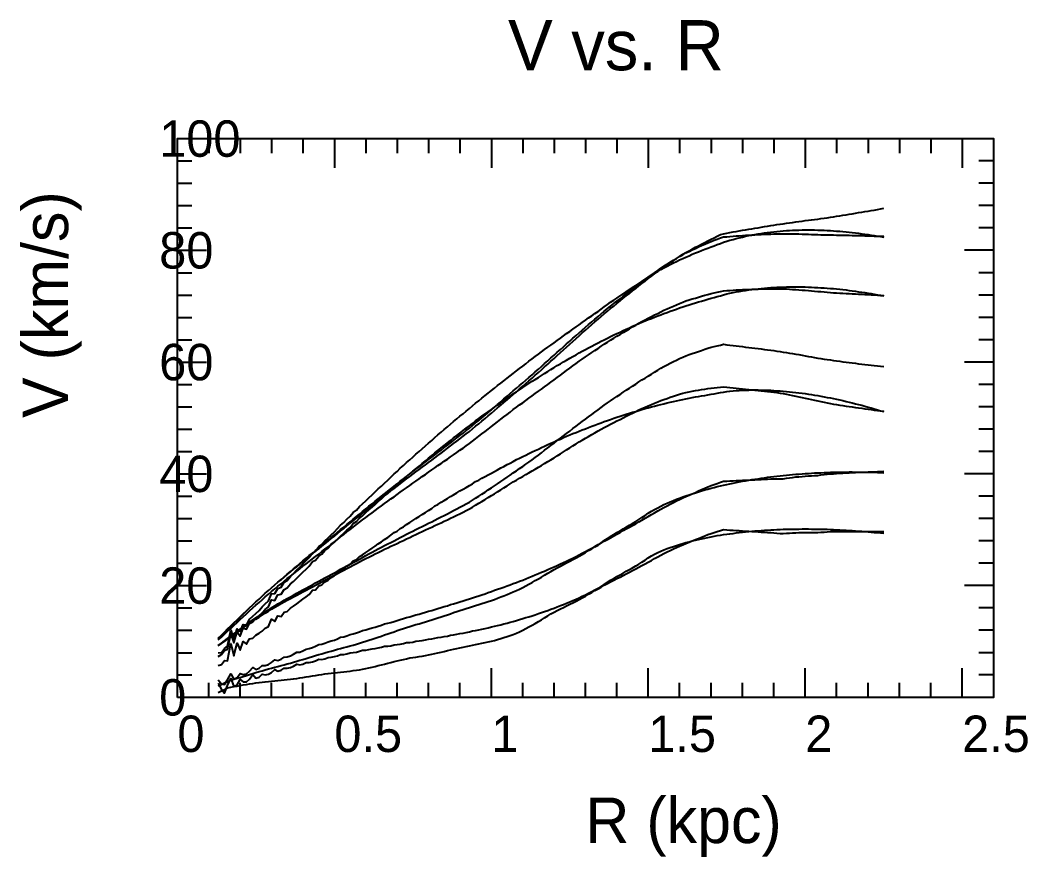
# Model space of a CAD drawing. Extents: x -35 to 187, y -35 to 149.
import ezdxf

# ---------------------------------------------------------------- set-up
doc = ezdxf.new("R2010")
doc.units = 0

msp = doc.modelspace()

# ---------------------------------------------------------------- linework, layer by layer
at = {"color": 0}
for p, q in [((6.89, 122.68), (6.89, 119.48)), ((13.79, 122.68), (13.79, 119.48)), ((20.68, 122.68), (20.68, 119.48)), ((27.57, 122.68), (27.57, 119.48)), ((34.46, 122.68), (34.46, 116.28)), ((41.36, 122.68), (41.36, 119.48)), ((48.25, 122.68), (48.25, 119.48)), ((55.14, 122.68), (55.14, 119.48)), ((62.03, 122.68), (62.03, 119.48)), ((68.93, 122.68), (68.93, 116.28)), ((75.82, 122.68), (75.82, 119.48)), ((82.71, 122.68), (82.71, 119.48)), ((89.6, 122.68), (89.6, 119.48)), ((96.5, 122.68), (96.5, 119.48)), ((103.39, 122.68), (103.39, 116.28)), ((110.28, 122.68), (110.28, 119.48)), ((117.17, 122.68), (117.17, 119.48)), ((124.07, 122.68), (124.07, 119.48)), ((130.96, 122.68), (130.96, 119.48)), ((137.85, 122.68), (137.85, 116.28)), ((144.74, 122.68), (144.74, 119.48)), ((151.64, 122.68), (151.64, 119.48)), ((158.53, 122.68), (158.53, 119.48)), ((165.42, 122.68), (165.42, 119.48)), ((172.31, 122.68), (172.31, 116.28)), ((0, 117.77), (3.2, 117.77)), ((179.2, 117.77), (176, 117.77)), ((0, 112.87), (3.2, 112.87)), ((179.2, 112.87), (176, 112.87)), ((0, 107.96), (3.2, 107.96)), ((179.2, 107.96), (176, 107.96)), ((0, 103.05), (3.2, 103.05)), ((179.2, 103.05), (176, 103.05)), ((0, 98.15), (6.4, 98.15)), ((179.2, 98.15), (172.8, 98.15)), ((0, 93.24), (3.2, 93.24)), ((179.2, 93.24), (176, 93.24)), ((0, 88.33), (3.2, 88.33)), ((179.2, 88.33), (176, 88.33)), ((0, 83.42), (3.2, 83.42)), ((179.2, 83.42), (176, 83.42)), ((0, 78.52), (3.2, 78.52)), ((179.2, 78.52), (176, 78.52)), ((0, 73.61), (6.4, 73.61)), ((179.2, 73.61), (172.8, 73.61)), ((0, 68.7), (3.2, 68.7)), ((179.2, 68.7), (176, 68.7)), ((0, 63.79), (3.2, 63.79)), ((179.2, 63.79), (176, 63.79)), ((0, 58.89), (3.2, 58.89)), ((179.2, 58.89), (176, 58.89)), ((0, 53.98), (3.2, 53.98)), ((179.2, 53.98), (176, 53.98)), ((0, 49.07), (6.4, 49.07)), ((179.2, 49.07), (172.8, 49.07)), ((0, 44.17), (3.2, 44.17)), ((179.2, 44.17), (176, 44.17)), ((0, 39.26), (3.2, 39.26)), ((179.2, 39.26), (176, 39.26)), ((0, 34.35), (3.2, 34.35)), ((179.2, 34.35), (176, 34.35)), ((0, 29.44), (3.2, 29.44)), ((179.2, 29.44), (176, 29.44)), ((0, 24.54), (6.4, 24.54)), ((179.2, 24.54), (172.8, 24.54)), ((0, 19.63), (3.2, 19.63)), ((179.2, 19.63), (176, 19.63)), ((0, 14.72), (3.2, 14.72)), ((179.2, 14.72), (176, 14.72)), ((0, 9.81), (3.2, 9.81)), ((179.2, 9.81), (176, 9.81)), ((0, 4.91), (3.2, 4.91)), ((34.46, 0), (34.46, 6.4)), ((68.93, 0), (68.93, 6.4)), ((103.39, 0), (103.39, 6.4)), ((137.85, 0), (137.85, 6.4)), ((172.31, 0), (172.31, 6.4)), ((179.2, 4.91), (176, 4.91)), ((6.89, 0), (6.89, 3.2)), ((13.79, 0), (13.79, 3.2)), ((20.68, 0), (20.68, 3.2)), ((27.57, 0), (27.57, 3.2)), ((41.36, 0), (41.36, 3.2)), ((48.25, 0), (48.25, 3.2)), ((55.14, 0), (55.14, 3.2)), ((62.03, 0), (62.03, 3.2)), ((75.82, 0), (75.82, 3.2)), ((82.71, 0), (82.71, 3.2)), ((89.6, 0), (89.6, 3.2)), ((96.5, 0), (96.5, 3.2)), ((110.28, 0), (110.28, 3.2)), ((117.17, 0), (117.17, 3.2)), ((124.07, 0), (124.07, 3.2)), ((130.96, 0), (130.96, 3.2)), ((144.74, 0), (144.74, 3.2)), ((151.64, 0), (151.64, 3.2)), ((158.53, 0), (158.53, 3.2)), ((165.42, 0), (165.42, 3.2))]:
    msp.add_line(p, q, dxfattribs=at)
msp.add_lwpolyline([(0, 0), (0, 122.68), (179.2, 122.68), (179.2, 0)], close=True, dxfattribs=at)
at = {"color": 6}
for points in [[(8.96, 13.01), (9.65, 13.67), (10.34, 14.34), (11.03, 15.01), (11.72, 15.67), (12.41, 16.33), (13.1, 16.99), (13.79, 17.65), (14.47, 18.32), (15.16, 18.98), (15.85, 19.65), (16.54, 20.31), (17.23, 20.94), (17.92, 21.58), (18.61, 22.21), (19.3, 22.84), (19.99, 23.45), (20.68, 24.06), (21.37, 24.68), (22.06, 25.26), (22.75, 25.83), (23.43, 26.4), (24.12, 26.97), (24.81, 27.55), (25.5, 28.12), (26.19, 28.69), (26.88, 29.26), (27.57, 29.82), (28.26, 30.39), (28.95, 30.95), (29.64, 31.51), (30.33, 32.07), (31.02, 32.63), (31.71, 33.18), (32.4, 33.74), (33.08, 34.3), (33.77, 34.86), (34.46, 35.42), (35.15, 35.98), (35.84, 36.54), (36.53, 37.1), (37.22, 37.66), (37.91, 38.21), (38.6, 38.77), (39.29, 39.33), (39.98, 39.89), (40.67, 40.43), (41.36, 40.98), (42.04, 41.53), (42.73, 42.08), (43.42, 42.62), (44.11, 43.16), (44.8, 43.7), (45.49, 44.24), (46.18, 44.77), (46.87, 45.31), (47.56, 45.84), (48.25, 46.38), (48.94, 46.9), (49.63, 47.43), (50.32, 47.96), (51.01, 48.48), (51.69, 49), (52.38, 49.52), (53.07, 50.04), (53.76, 50.55), (54.45, 51.07), (55.14, 51.59), (55.83, 52.11), (56.52, 52.62), (57.21, 53.13), (57.9, 53.64), (58.59, 54.16), (59.28, 54.68), (59.97, 55.2), (60.65, 55.72), (61.34, 56.24), (62.03, 56.77), (62.72, 57.31), (63.41, 57.84), (64.1, 58.39), (64.79, 58.95), (65.48, 59.51), (66.17, 60.07), (66.86, 60.64), (67.55, 61.22), (68.24, 61.8), (68.93, 62.38), (69.62, 62.97), (70.3, 63.57), (70.99, 64.16), (71.68, 64.76), (72.37, 65.35), (73.06, 65.93), (73.75, 66.52), (74.44, 67.11), (75.13, 67.71), (75.82, 68.3), (76.51, 68.9), (77.2, 69.49), (77.89, 70.1), (78.58, 70.71), (79.26, 71.31), (79.95, 71.93), (80.64, 72.56), (81.33, 73.18), (82.02, 73.81), (82.71, 74.43), (83.4, 75.05), (84.09, 75.68), (84.78, 76.3), (85.47, 76.92), (86.16, 77.54), (86.85, 78.15), (87.54, 78.77), (88.23, 79.38), (88.91, 80), (89.6, 80.61), (90.29, 81.23), (90.98, 81.83), (91.67, 82.44), (92.36, 83.04), (93.05, 83.65), (93.74, 84.21), (94.43, 84.78), (95.12, 85.35), (95.81, 85.92), (96.5, 86.48), (97.19, 87.04), (97.87, 87.61), (98.56, 88.16), (99.25, 88.7), (99.94, 89.25), (100.63, 89.8), (101.32, 90.34), (102.01, 90.87), (102.7, 91.41), (103.39, 91.95), (104.08, 92.47), (104.77, 93), (105.46, 93.53), (106.15, 94.05), (106.84, 94.52), (107.52, 95), (108.21, 95.47), (108.9, 95.95), (109.59, 96.38), (110.28, 96.82), (110.97, 97.27), (111.66, 97.67), (112.35, 98.05), (113.04, 98.43), (113.73, 98.81), (114.42, 99.17), (115.11, 99.53), (115.8, 99.89), (116.48, 100.25), (117.17, 100.59), (117.86, 100.92), (118.55, 101.26), (119.24, 101.6), (119.93, 101.74), (120.62, 101.89), (121.31, 102.04), (122, 102.2), (122.69, 102.3), (123.38, 102.42), (124.07, 102.54), (124.76, 102.65), (125.45, 102.77), (126.13, 102.88), (126.82, 103), (127.51, 103.12), (128.2, 103.24), (128.89, 103.36), (129.58, 103.48), (130.27, 103.59), (130.96, 103.69), (131.65, 103.8), (132.34, 103.91), (133.03, 104), (133.72, 104.09), (134.41, 104.18), (135.09, 104.27), (135.78, 104.37), (136.47, 104.47), (137.16, 104.57), (137.85, 104.67), (138.54, 104.75), (139.23, 104.84), (139.92, 104.92), (140.61, 105.01), (141.3, 105.11), (141.99, 105.2), (142.68, 105.3), (143.37, 105.4), (144.06, 105.51), (144.74, 105.62), (145.43, 105.73), (146.12, 105.84), (146.81, 105.96), (147.5, 106.07), (148.19, 106.19), (148.88, 106.3), (149.57, 106.42), (150.26, 106.53), (150.95, 106.64), (151.64, 106.76), (152.33, 106.87), (153.02, 106.99), (153.7, 107.11), (154.39, 107.24), (155.08, 107.37)], [(8.96, 1.07), (9.65, 1.41), (10.34, 1.74), (11.03, 2.08), (11.72, 2.27), (12.41, 2.38), (13.1, 2.49), (13.79, 2.61), (14.47, 2.72), (15.16, 2.84), (15.85, 2.95), (16.54, 3.07), (17.23, 3.16), (17.92, 3.25), (18.61, 3.33), (19.3, 3.42), (19.99, 3.49), (20.68, 3.56), (21.37, 3.64), (22.06, 3.71), (22.75, 3.77), (23.43, 3.83), (24.12, 3.9), (24.81, 3.96), (25.5, 4.06), (26.19, 4.15), (26.88, 4.25), (27.57, 4.34), (28.26, 4.47), (28.95, 4.58), (29.64, 4.7), (30.33, 4.81), (31.02, 4.92), (31.71, 5.03), (32.4, 5.13), (33.08, 5.22), (33.77, 5.29), (34.46, 5.37), (35.15, 5.45), (35.84, 5.52), (36.53, 5.6), (37.22, 5.68), (37.91, 5.75), (38.6, 5.86), (39.29, 5.96), (39.98, 6.06), (40.67, 6.16), (41.36, 6.33), (42.04, 6.48), (42.73, 6.64), (43.42, 6.79), (44.11, 6.97), (44.8, 7.14), (45.49, 7.31), (46.18, 7.49), (46.87, 7.66), (47.56, 7.84), (48.25, 8.02), (48.94, 8.18), (49.63, 8.34), (50.32, 8.49), (51.01, 8.65), (51.69, 8.75), (52.38, 8.86), (53.07, 8.96), (53.76, 9.06), (54.45, 9.2), (55.14, 9.34), (55.83, 9.48), (56.52, 9.62), (57.21, 9.79), (57.9, 9.95), (58.59, 10.1), (59.28, 10.26), (59.97, 10.42), (60.65, 10.57), (61.34, 10.73), (62.03, 10.87), (62.72, 11.01), (63.41, 11.15), (64.1, 11.29), (64.79, 11.44), (65.48, 11.58), (66.17, 11.72), (66.86, 11.87), (67.55, 12.03), (68.24, 12.18), (68.93, 12.34), (69.62, 12.49), (70.3, 12.71), (70.99, 12.92), (71.68, 13.12), (72.37, 13.33), (73.06, 13.59), (73.75, 13.83), (74.44, 14.08), (75.13, 14.38), (75.82, 14.74), (76.51, 15.09), (77.2, 15.45), (77.89, 15.84), (78.58, 16.24), (79.26, 16.64), (79.95, 17.04), (80.64, 17.46), (81.33, 17.89), (82.02, 18.31), (82.71, 18.73), (83.4, 19.08), (84.09, 19.42), (84.78, 19.76), (85.47, 20.11), (86.16, 20.45), (86.85, 20.78), (87.54, 21.12), (88.23, 21.46), (88.91, 21.86), (89.6, 22.25), (90.29, 22.64), (90.98, 23.03), (91.67, 23.43), (92.36, 23.83), (93.05, 24.22), (93.74, 24.6), (94.43, 24.98), (95.12, 25.35), (95.81, 25.72), (96.5, 26.08), (97.19, 26.42), (97.87, 26.77), (98.56, 27.12), (99.25, 27.48), (99.94, 27.83), (100.63, 28.19), (101.32, 28.55), (102.01, 28.93), (102.7, 29.31), (103.39, 29.69), (104.08, 30.07), (104.77, 30.47), (105.46, 30.86), (106.15, 31.25), (106.84, 31.6), (107.52, 31.93), (108.21, 32.26), (108.9, 32.59), (109.59, 32.9), (110.28, 33.2), (110.97, 33.5), (111.66, 33.8), (112.35, 34.08), (113.04, 34.35), (113.73, 34.63), (114.42, 34.91), (115.11, 35.19), (115.8, 35.46), (116.48, 35.74), (117.17, 36.01), (117.86, 36.22), (118.55, 36.43), (119.24, 36.65), (119.93, 36.86), (120.62, 36.75), (121.31, 36.72), (122, 36.7), (122.69, 36.66), (123.38, 36.61), (124.07, 36.56), (124.76, 36.5), (125.45, 36.46), (126.13, 36.42), (126.82, 36.38), (127.51, 36.34), (128.2, 36.3), (128.89, 36.26), (129.58, 36.22), (130.27, 36.18), (130.96, 36.12), (131.65, 36.06), (132.34, 36.01), (133.03, 35.95), (133.72, 36.02), (134.41, 36.06), (135.09, 36.11), (135.78, 36.15), (136.47, 36.16), (137.16, 36.17), (137.85, 36.19), (138.54, 36.2), (139.23, 36.2), (139.92, 36.2), (140.61, 36.2), (141.3, 36.24), (141.99, 36.29), (142.68, 36.35), (143.37, 36.41), (144.06, 36.42), (144.74, 36.42), (145.43, 36.43), (146.12, 36.43), (146.81, 36.43), (147.5, 36.43), (148.19, 36.43), (148.88, 36.43), (149.57, 36.43), (150.26, 36.43), (150.95, 36.43), (151.64, 36.43), (152.33, 36.43), (153.02, 36.43), (153.7, 36.43), (154.39, 36.43), (155.08, 36.42)]]:
    msp.add_lwpolyline(points, dxfattribs=at)
at = {"color": 3}
for points in [[(8.96, 9.74), (9.65, 9.87), (10.34, 10.7), (11.03, 11.24), (11.72, 14.78), (12.41, 12.6), (13.1, 15.03), (13.79, 14.45), (14.47, 16), (15.16, 15.86), (15.85, 17.17), (16.54, 17.82), (17.23, 18.38), (17.92, 19.06), (18.61, 19.86), (19.3, 20.56), (19.99, 21.17), (20.68, 22.73), (21.37, 22.81), (22.06, 23.91), (22.75, 24.16), (23.43, 25.26), (24.12, 25.68), (24.81, 26.52), (25.5, 27.17), (26.19, 27.99), (26.88, 28.6), (27.57, 29.29), (28.26, 30.07), (28.95, 30.71), (29.64, 31.75), (30.33, 32.13), (31.02, 33.12), (31.71, 33.55), (32.4, 34.37), (33.08, 35), (33.77, 35.71), (34.46, 36.35), (35.15, 37.06), (35.84, 37.77), (36.53, 38.41), (37.22, 39.09), (37.91, 39.77), (38.6, 40.61), (39.29, 41.1), (39.98, 41.89), (40.67, 42.48), (41.36, 43.18), (42.04, 43.79), (42.73, 44.48), (43.42, 45.09), (44.11, 45.75), (44.8, 46.4), (45.49, 47.06), (46.18, 47.69), (46.87, 48.32), (47.56, 49.07), (48.25, 49.6), (48.94, 50.29), (49.63, 50.87), (50.32, 51.54), (51.01, 52.13), (51.69, 52.75), (52.38, 53.36), (53.07, 53.97), (53.76, 54.58), (54.45, 55.19), (55.14, 55.81), (55.83, 56.4), (56.52, 57.06), (57.21, 57.61), (57.9, 58.23), (58.59, 58.79), (59.28, 59.4), (59.97, 59.99), (60.65, 60.56), (61.34, 61.13), (62.03, 61.71), (62.72, 62.28), (63.41, 62.86), (64.1, 63.43), (64.79, 64.01), (65.48, 64.6), (66.17, 65.13), (66.86, 65.71), (67.55, 66.25), (68.24, 66.81), (68.93, 67.36), (69.62, 67.91), (70.3, 68.45), (70.99, 68.99), (71.68, 69.53), (72.37, 70.07), (73.06, 70.61), (73.75, 71.14), (74.44, 71.7), (75.13, 72.21), (75.82, 72.74), (76.51, 73.26), (77.2, 73.78), (77.89, 74.31), (78.58, 74.81), (79.26, 75.33), (79.95, 75.84), (80.64, 76.34), (81.33, 76.86), (82.02, 77.36), (82.71, 77.87), (83.4, 78.38), (84.09, 78.87), (84.78, 79.37), (85.47, 79.86), (86.16, 80.36), (86.85, 80.86), (87.54, 81.34), (88.23, 81.82), (88.91, 82.32), (89.6, 82.8), (90.29, 83.29), (90.98, 83.77), (91.67, 84.26), (92.36, 84.75), (93.05, 85.24), (93.74, 85.74), (94.43, 86.24), (95.12, 86.73), (95.81, 87.22), (96.5, 87.68), (97.19, 88.15), (97.87, 88.61), (98.56, 89.07), (99.25, 89.53), (99.94, 89.97), (100.63, 90.42), (101.32, 90.88), (102.01, 91.33), (102.7, 91.79), (103.39, 92.26), (104.08, 92.7), (104.77, 93.13), (105.46, 93.52), (106.15, 93.91), (106.84, 94.29), (107.52, 94.66), (108.21, 95.02), (108.9, 95.37), (109.59, 95.7), (110.28, 96.03), (110.97, 96.35), (111.66, 96.67), (112.35, 96.97), (113.04, 97.27), (113.73, 97.57), (114.42, 97.84), (115.11, 98.12), (115.8, 98.38), (116.48, 98.65), (117.17, 98.91), (117.86, 99.16), (118.55, 99.42), (119.24, 99.66), (119.93, 99.91), (120.62, 100.13), (121.31, 100.35), (122, 100.54), (122.69, 100.74), (123.38, 100.91), (124.07, 101.07), (124.76, 101.22), (125.45, 101.37), (126.13, 101.51), (126.82, 101.63), (127.51, 101.75), (128.2, 101.86), (128.89, 101.96), (129.58, 102.06), (130.27, 102.15), (130.96, 102.22), (131.65, 102.3), (132.34, 102.36), (133.03, 102.42), (133.72, 102.47), (134.41, 102.51), (135.09, 102.55), (135.78, 102.58), (136.47, 102.6), (137.16, 102.61), (137.85, 102.63), (138.54, 102.63), (139.23, 102.63), (139.92, 102.62), (140.61, 102.6), (141.3, 102.58), (141.99, 102.55), (142.68, 102.52), (143.37, 102.48), (144.06, 102.44), (144.74, 102.39), (145.43, 102.33), (146.12, 102.27), (146.81, 102.21), (147.5, 102.13), (148.19, 102.06), (148.88, 101.97), (149.57, 101.89), (150.26, 101.8), (150.95, 101.7), (151.64, 101.6), (152.33, 101.49), (153.02, 101.38), (153.7, 101.26), (154.39, 101.15), (155.08, 101.02)], [(8.96, 8.95), (9.65, 9.4), (10.34, 10.32), (11.03, 10.58), (11.72, 13.86), (12.41, 11.96), (13.1, 14.39), (13.79, 13.46), (14.47, 15.19), (15.16, 15), (15.85, 16.19), (16.54, 16.57), (17.23, 17.33), (17.92, 17.95), (18.61, 18.58), (19.3, 19.32), (19.99, 19.9), (20.68, 21.41), (21.37, 21.27), (22.06, 22.5), (22.75, 22.66), (23.43, 23.67), (24.12, 24.08), (24.81, 24.9), (25.5, 25.46), (26.19, 26.16), (26.88, 26.81), (27.57, 27.46), (28.26, 28.15), (28.95, 28.78), (29.64, 29.81), (30.33, 30.11), (31.02, 31.01), (31.71, 31.45), (32.4, 32.25), (33.08, 32.79), (33.77, 33.5), (34.46, 34.1), (35.15, 34.76), (35.84, 35.4), (36.53, 36.03), (37.22, 36.69), (37.91, 37.31), (38.6, 38.14), (39.29, 38.59), (39.98, 39.35), (40.67, 39.87), (41.36, 40.56), (42.04, 41.14), (42.73, 41.78), (43.42, 42.37), (44.11, 43), (44.8, 43.61), (45.49, 44.21), (46.18, 44.83), (46.87, 45.43), (47.56, 46.14), (48.25, 46.64), (48.94, 47.31), (49.63, 47.84), (50.32, 48.47), (51.01, 49.04), (51.69, 49.63), (52.38, 50.2), (53.07, 50.78), (53.76, 51.35), (54.45, 51.93), (55.14, 52.5), (55.83, 53.07), (56.52, 53.69), (57.21, 54.2), (57.9, 54.79), (58.59, 55.32), (59.28, 55.88), (59.97, 56.43), (60.65, 56.96), (61.34, 57.5), (62.03, 58.04), (62.72, 58.57), (63.41, 59.1), (64.1, 59.63), (64.79, 60.15), (65.48, 60.71), (66.17, 61.19), (66.86, 61.72), (67.55, 62.22), (68.24, 62.72), (68.93, 63.23), (69.62, 63.71), (70.3, 64.2), (70.99, 64.69), (71.68, 65.18), (72.37, 65.66), (73.06, 66.14), (73.75, 66.61), (74.44, 67.11), (75.13, 67.55), (75.82, 68.02), (76.51, 68.48), (77.2, 68.93), (77.89, 69.39), (78.58, 69.82), (79.26, 70.26), (79.95, 70.7), (80.64, 71.13), (81.33, 71.56), (82.02, 71.98), (82.71, 72.4), (83.4, 72.83), (84.09, 73.23), (84.78, 73.65), (85.47, 74.05), (86.16, 74.44), (86.85, 74.85), (87.54, 75.22), (88.23, 75.61), (88.91, 75.99), (89.6, 76.36), (90.29, 76.74), (90.98, 77.1), (91.67, 77.47), (92.36, 77.83), (93.05, 78.18), (93.74, 78.53), (94.43, 78.88), (95.12, 79.21), (95.81, 79.56), (96.5, 79.88), (97.19, 80.2), (97.87, 80.52), (98.56, 80.84), (99.25, 81.15), (99.94, 81.46), (100.63, 81.76), (101.32, 82.06), (102.01, 82.35), (102.7, 82.64), (103.39, 82.93), (104.08, 83.2), (104.77, 83.48), (105.46, 83.74), (106.15, 84.01), (106.84, 84.27), (107.52, 84.52), (108.21, 84.77), (108.9, 85.02), (109.59, 85.26), (110.28, 85.49), (110.97, 85.73), (111.66, 85.95), (112.35, 86.18), (113.04, 86.39), (113.73, 86.61), (114.42, 86.81), (115.11, 87.02), (115.8, 87.22), (116.48, 87.42), (117.17, 87.61), (117.86, 87.81), (118.55, 88), (119.24, 88.19), (119.93, 88.39), (120.62, 88.56), (121.31, 88.72), (122, 88.87), (122.69, 89.01), (123.38, 89.13), (124.07, 89.25), (124.76, 89.36), (125.45, 89.46), (126.13, 89.55), (126.82, 89.63), (127.51, 89.71), (128.2, 89.78), (128.89, 89.85), (129.58, 89.9), (130.27, 89.95), (130.96, 89.99), (131.65, 90.04), (132.34, 90.06), (133.03, 90.09), (133.72, 90.1), (134.41, 90.12), (135.09, 90.13), (135.78, 90.13), (136.47, 90.12), (137.16, 90.11), (137.85, 90.1), (138.54, 90.08), (139.23, 90.05), (139.92, 90.02), (140.61, 89.99), (141.3, 89.94), (141.99, 89.89), (142.68, 89.84), (143.37, 89.79), (144.06, 89.73), (144.74, 89.66), (145.43, 89.59), (146.12, 89.51), (146.81, 89.44), (147.5, 89.35), (148.19, 89.26), (148.88, 89.17), (149.57, 89.07), (150.26, 88.97), (150.95, 88.87), (151.64, 88.76), (152.33, 88.64), (153.02, 88.53), (153.7, 88.41), (154.39, 88.28), (155.08, 88.15)], [(8.96, 3.84), (9.65, 2.99), (10.34, 2.81), (11.03, 3.82), (11.72, 5.13), (12.41, 3.96), (13.1, 4.33), (13.79, 5.25), (14.47, 5.04), (15.16, 5.16), (15.85, 5.72), (16.54, 6.56), (17.23, 6.12), (17.92, 6.41), (18.61, 7.01), (19.3, 7.03), (19.99, 7.23), (20.68, 7.64), (21.37, 8.24), (22.06, 8.1), (22.75, 8.36), (23.43, 8.82), (24.12, 8.92), (24.81, 9.14), (25.5, 9.48), (26.19, 9.95), (26.88, 9.95), (27.57, 10.19), (28.26, 10.56), (28.95, 10.71), (29.64, 10.93), (30.33, 11.22), (31.02, 11.61), (31.71, 11.68), (32.4, 11.9), (33.08, 12.22), (33.77, 12.38), (34.46, 12.59), (35.15, 12.85), (35.84, 13.18), (36.53, 13.29), (37.22, 13.5), (37.91, 13.78), (38.6, 13.95), (39.29, 14.15), (39.98, 14.39), (40.67, 14.68), (41.36, 14.81), (42.04, 15.01), (42.73, 15.26), (43.42, 15.43), (44.11, 15.63), (44.8, 15.85), (45.49, 16.12), (46.18, 16.27), (46.87, 16.46), (47.56, 16.69), (48.25, 16.87), (48.94, 17.07), (49.63, 17.28), (50.32, 17.53), (51.01, 17.68), (51.69, 17.87), (52.38, 18.1), (53.07, 18.28), (53.76, 18.48), (54.45, 18.69), (55.14, 18.93), (55.83, 19.1), (56.52, 19.3), (57.21, 19.52), (57.9, 19.71), (58.59, 19.92), (59.28, 20.13), (59.97, 20.37), (60.65, 20.56), (61.34, 20.76), (62.03, 20.99), (62.72, 21.19), (63.41, 21.41), (64.1, 21.63), (64.79, 21.88), (65.48, 22.09), (66.17, 22.3), (66.86, 22.54), (67.55, 22.76), (68.24, 23), (68.93, 23.24), (69.62, 23.5), (70.3, 23.73), (70.99, 23.96), (71.68, 24.22), (72.37, 24.46), (73.06, 24.71), (73.75, 24.97), (74.44, 25.25), (75.13, 25.5), (75.82, 25.76), (76.51, 26.04), (77.2, 26.3), (77.89, 26.59), (78.58, 26.87), (79.26, 27.17), (79.95, 27.45), (80.64, 27.73), (81.33, 28.04), (82.02, 28.34), (82.71, 28.65), (83.4, 28.96), (84.09, 29.28), (84.78, 29.6), (85.47, 29.92), (86.16, 30.26), (86.85, 30.59), (87.54, 30.94), (88.23, 31.28), (88.91, 31.65), (89.6, 32.01), (90.29, 32.37), (90.98, 32.75), (91.67, 33.14), (92.36, 33.55), (93.05, 33.96), (93.74, 34.41), (94.43, 34.87), (95.12, 35.31), (95.81, 35.75), (96.5, 36.16), (97.19, 36.58), (97.87, 36.98), (98.56, 37.4), (99.25, 37.81), (99.94, 38.2), (100.63, 38.62), (101.32, 39.04), (102.01, 39.49), (102.7, 39.95), (103.39, 40.43), (104.08, 40.88), (104.77, 41.27), (105.46, 41.64), (106.15, 41.98), (106.84, 42.31), (107.52, 42.62), (108.21, 42.92), (108.9, 43.21), (109.59, 43.48), (110.28, 43.74), (110.97, 43.99), (111.66, 44.24), (112.35, 44.47), (113.04, 44.7), (113.73, 44.92), (114.42, 45.13), (115.11, 45.33), (115.8, 45.53), (116.48, 45.72), (117.17, 45.9), (117.86, 46.08), (118.55, 46.26), (119.24, 46.42), (119.93, 46.58), (120.62, 46.73), (121.31, 46.89), (122, 47.03), (122.69, 47.17), (123.38, 47.31), (124.07, 47.43), (124.76, 47.56), (125.45, 47.68), (126.13, 47.8), (126.82, 47.9), (127.51, 48.01), (128.2, 48.12), (128.89, 48.21), (129.58, 48.31), (130.27, 48.4), (130.96, 48.48), (131.65, 48.56), (132.34, 48.64), (133.03, 48.72), (133.72, 48.79), (134.41, 48.85), (135.09, 48.92), (135.78, 48.98), (136.47, 49.03), (137.16, 49.09), (137.85, 49.14), (138.54, 49.18), (139.23, 49.22), (139.92, 49.26), (140.61, 49.3), (141.3, 49.33), (141.99, 49.36), (142.68, 49.39), (143.37, 49.41), (144.06, 49.42), (144.74, 49.44), (145.43, 49.46), (146.12, 49.46), (146.81, 49.47), (147.5, 49.48), (148.19, 49.48), (148.88, 49.47), (149.57, 49.47), (150.26, 49.46), (150.95, 49.45), (151.64, 49.44), (152.33, 49.43), (153.02, 49.41), (153.7, 49.38), (154.39, 49.36), (155.08, 49.33)]]:
    msp.add_lwpolyline(points, dxfattribs=at)
at = {"color": 4}
for points in [[(8.96, 12.86), (9.65, 13.54), (10.34, 14.22), (11.03, 14.92), (11.72, 15.59), (12.41, 16.28), (13.1, 16.95), (13.79, 17.63), (14.47, 18.3), (15.16, 18.98), (15.85, 19.64), (16.54, 20.31), (17.23, 20.95), (17.92, 21.58), (18.61, 22.22), (19.3, 22.85), (19.99, 23.47), (20.68, 24.08), (21.37, 24.7), (22.06, 25.31), (22.75, 25.9), (23.43, 26.48), (24.12, 27.08), (24.81, 27.65), (25.5, 28.23), (26.19, 28.8), (26.88, 29.38), (27.57, 29.96), (28.26, 30.53), (28.95, 31.11), (29.64, 31.68), (30.33, 32.26), (31.02, 32.82), (31.71, 33.4), (32.4, 33.96), (33.08, 34.54), (33.77, 35.11), (34.46, 35.69), (35.15, 36.26), (35.84, 36.83), (36.53, 37.4), (37.22, 37.97), (37.91, 38.54), (38.6, 39.1), (39.29, 39.68), (39.98, 40.24), (40.67, 40.81), (41.36, 41.37), (42.04, 41.94), (42.73, 42.49), (43.42, 43.06), (44.11, 43.61), (44.8, 44.16), (45.49, 44.71), (46.18, 45.26), (46.87, 45.81), (47.56, 46.34), (48.25, 46.9), (48.94, 47.43), (49.63, 47.98), (50.32, 48.51), (51.01, 49.06), (51.69, 49.58), (52.38, 50.11), (53.07, 50.64), (53.76, 51.16), (54.45, 51.69), (55.14, 52.22), (55.83, 52.75), (56.52, 53.26), (57.21, 53.79), (57.9, 54.3), (58.59, 54.83), (59.28, 55.34), (59.97, 55.89), (60.65, 56.42), (61.34, 56.95), (62.03, 57.48), (62.72, 58.02), (63.41, 58.56), (64.1, 59.09), (64.79, 59.67), (65.48, 60.24), (66.17, 60.82), (66.86, 61.39), (67.55, 61.98), (68.24, 62.55), (68.93, 63.14), (69.62, 63.71), (70.3, 64.32), (70.99, 64.91), (71.68, 65.51), (72.37, 66.1), (73.06, 66.7), (73.75, 67.29), (74.44, 67.87), (75.13, 68.47), (75.82, 69.05), (76.51, 69.65), (77.2, 70.23), (77.89, 70.84), (78.58, 71.45), (79.26, 72.06), (79.95, 72.67), (80.64, 73.29), (81.33, 73.91), (82.02, 74.53), (82.71, 75.16), (83.4, 75.76), (84.09, 76.38), (84.78, 76.99), (85.47, 77.6), (86.16, 78.21), (86.85, 78.83), (87.54, 79.43), (88.23, 80.05), (88.91, 80.64), (89.6, 81.24), (90.29, 81.84), (90.98, 82.43), (91.67, 83.02), (92.36, 83.6), (93.05, 84.2), (93.74, 84.76), (94.43, 85.34), (95.12, 85.89), (95.81, 86.46), (96.5, 86.99), (97.19, 87.53), (97.87, 88.06), (98.56, 88.59), (99.25, 89.13), (99.94, 89.66), (100.63, 90.19), (101.32, 90.72), (102.01, 91.23), (102.7, 91.73), (103.39, 92.24), (104.08, 92.74), (104.77, 93.23), (105.46, 93.72), (106.15, 94.21), (106.84, 94.67), (107.52, 95.11), (108.21, 95.54), (108.9, 95.97), (109.59, 96.38), (110.28, 96.78), (110.97, 97.18), (111.66, 97.57), (112.35, 97.91), (113.04, 98.23), (113.73, 98.56), (114.42, 98.88), (115.11, 99.18), (115.8, 99.49), (116.48, 99.8), (117.17, 100.1), (117.86, 100.35), (118.55, 100.61), (119.24, 100.86), (119.93, 101.12), (120.62, 101.12), (121.31, 101.2), (122, 101.26), (122.69, 101.32), (123.38, 101.36), (124.07, 101.4), (124.76, 101.44), (125.45, 101.49), (126.13, 101.53), (126.82, 101.56), (127.51, 101.6), (128.2, 101.63), (128.89, 101.67), (129.58, 101.7), (130.27, 101.73), (130.96, 101.74), (131.65, 101.75), (132.34, 101.75), (133.03, 101.76), (133.72, 101.76), (134.41, 101.76), (135.09, 101.76), (135.78, 101.76), (136.47, 101.74), (137.16, 101.72), (137.85, 101.71), (138.54, 101.68), (139.23, 101.65), (139.92, 101.62), (140.61, 101.6), (141.3, 101.58), (141.99, 101.56), (142.68, 101.55), (143.37, 101.53), (144.06, 101.52), (144.74, 101.51), (145.43, 101.5), (146.12, 101.48), (146.81, 101.47), (147.5, 101.45), (148.19, 101.43), (148.88, 101.41), (149.57, 101.4), (150.26, 101.38), (150.95, 101.36), (151.64, 101.33), (152.33, 101.32), (153.02, 101.29), (153.7, 101.27), (154.39, 101.25), (155.08, 101.22)], [(8.96, 12.61), (9.65, 13.24), (10.34, 13.87), (11.03, 14.5), (11.72, 15.13), (12.41, 15.79), (13.1, 16.42), (13.79, 17.08), (14.47, 17.71), (15.16, 18.35), (15.85, 18.98), (16.54, 19.62), (17.23, 20.23), (17.92, 20.83), (18.61, 21.44), (19.3, 22.04), (19.99, 22.63), (20.68, 23.21), (21.37, 23.8), (22.06, 24.38), (22.75, 24.94), (23.43, 25.49), (24.12, 26.06), (24.81, 26.61), (25.5, 27.15), (26.19, 27.69), (26.88, 28.23), (27.57, 28.77), (28.26, 29.31), (28.95, 29.85), (29.64, 30.38), (30.33, 30.93), (31.02, 31.45), (31.71, 31.99), (32.4, 32.51), (33.08, 33.07), (33.77, 33.6), (34.46, 34.15), (35.15, 34.69), (35.84, 35.23), (36.53, 35.77), (37.22, 36.31), (37.91, 36.85), (38.6, 37.38), (39.29, 37.92), (39.98, 38.44), (40.67, 38.98), (41.36, 39.49), (42.04, 40.02), (42.73, 40.53), (43.42, 41.05), (44.11, 41.55), (44.8, 42.05), (45.49, 42.56), (46.18, 43.06), (46.87, 43.56), (47.56, 44.04), (48.25, 44.55), (48.94, 45.03), (49.63, 45.54), (50.32, 46.02), (51.01, 46.52), (51.69, 47), (52.38, 47.5), (53.07, 47.99), (53.76, 48.48), (54.45, 48.96), (55.14, 49.44), (55.83, 49.93), (56.52, 50.4), (57.21, 50.88), (57.9, 51.34), (58.59, 51.82), (59.28, 52.28), (59.97, 52.79), (60.65, 53.26), (61.34, 53.75), (62.03, 54.24), (62.72, 54.73), (63.41, 55.22), (64.1, 55.71), (64.79, 56.24), (65.48, 56.76), (66.17, 57.31), (66.86, 57.83), (67.55, 58.37), (68.24, 58.9), (68.93, 59.44), (69.62, 59.97), (70.3, 60.51), (70.99, 61.05), (71.68, 61.59), (72.37, 62.13), (73.06, 62.65), (73.75, 63.18), (74.44, 63.69), (75.13, 64.21), (75.82, 64.7), (76.51, 65.2), (77.2, 65.69), (77.89, 66.2), (78.58, 66.69), (79.26, 67.2), (79.95, 67.7), (80.64, 68.21), (81.33, 68.71), (82.02, 69.22), (82.71, 69.72), (83.4, 70.23), (84.09, 70.75), (84.78, 71.25), (85.47, 71.76), (86.16, 72.27), (86.85, 72.79), (87.54, 73.29), (88.23, 73.8), (88.91, 74.28), (89.6, 74.76), (90.29, 75.23), (90.98, 75.7), (91.67, 76.17), (92.36, 76.62), (93.05, 77.09), (93.74, 77.53), (94.43, 77.98), (95.12, 78.41), (95.81, 78.86), (96.5, 79.27), (97.19, 79.68), (97.87, 80.09), (98.56, 80.5), (99.25, 80.92), (99.94, 81.32), (100.63, 81.73), (101.32, 82.13), (102.01, 82.5), (102.7, 82.87), (103.39, 83.24), (104.08, 83.61), (104.77, 83.96), (105.46, 84.3), (106.15, 84.65), (106.84, 84.98), (107.52, 85.29), (108.21, 85.6), (108.9, 85.91), (109.59, 86.2), (110.28, 86.48), (110.97, 86.76), (111.66, 87.04), (112.35, 87.26), (113.04, 87.47), (113.73, 87.68), (114.42, 87.89), (115.11, 88.08), (115.8, 88.27), (116.48, 88.46), (117.17, 88.65), (117.86, 88.8), (118.55, 88.97), (119.24, 89.12), (119.93, 89.29), (120.62, 89.3), (121.31, 89.35), (122, 89.4), (122.69, 89.44), (123.38, 89.47), (124.07, 89.51), (124.76, 89.53), (125.45, 89.56), (126.13, 89.59), (126.82, 89.62), (127.51, 89.64), (128.2, 89.66), (128.89, 89.68), (129.58, 89.7), (130.27, 89.72), (130.96, 89.72), (131.65, 89.72), (132.34, 89.72), (133.03, 89.72), (133.72, 89.66), (134.41, 89.62), (135.09, 89.57), (135.78, 89.53), (136.47, 89.47), (137.16, 89.42), (137.85, 89.37), (138.54, 89.31), (139.23, 89.26), (139.92, 89.2), (140.61, 89.14), (141.3, 89.08), (141.99, 89.02), (142.68, 88.95), (143.37, 88.89), (144.06, 88.85), (144.74, 88.81), (145.43, 88.77), (146.12, 88.73), (146.81, 88.7), (147.5, 88.66), (148.19, 88.62), (148.88, 88.58), (149.57, 88.55), (150.26, 88.51), (150.95, 88.46), (151.64, 88.42), (152.33, 88.39), (153.02, 88.35), (153.7, 88.3), (154.39, 88.26), (155.08, 88.21)], [(8.96, 2.52), (9.65, 2.83), (10.34, 3.16), (11.03, 3.5), (11.72, 3.75), (12.41, 3.97), (13.1, 4.18), (13.79, 4.39), (14.47, 4.61), (15.16, 4.82), (15.85, 5.03), (16.54, 5.25), (17.23, 5.45), (17.92, 5.65), (18.61, 5.84), (19.3, 6.04), (19.99, 6.23), (20.68, 6.42), (21.37, 6.6), (22.06, 6.8), (22.75, 6.98), (23.43, 7.16), (24.12, 7.35), (24.81, 7.53), (25.5, 7.73), (26.19, 7.93), (26.88, 8.14), (27.57, 8.33), (28.26, 8.55), (28.95, 8.76), (29.64, 8.97), (30.33, 9.18), (31.02, 9.38), (31.71, 9.59), (32.4, 9.79), (33.08, 9.98), (33.77, 10.17), (34.46, 10.36), (35.15, 10.55), (35.84, 10.73), (36.53, 10.93), (37.22, 11.11), (37.91, 11.29), (38.6, 11.49), (39.29, 11.7), (39.98, 11.89), (40.67, 12.09), (41.36, 12.33), (42.04, 12.55), (42.73, 12.77), (43.42, 13), (44.11, 13.24), (44.8, 13.47), (45.49, 13.7), (46.18, 13.94), (46.87, 14.18), (47.56, 14.41), (48.25, 14.66), (48.94, 14.89), (49.63, 15.11), (50.32, 15.33), (51.01, 15.57), (51.69, 15.76), (52.38, 15.96), (53.07, 16.16), (53.76, 16.35), (54.45, 16.57), (55.14, 16.79), (55.83, 17.01), (56.52, 17.23), (57.21, 17.45), (57.9, 17.69), (58.59, 17.92), (59.28, 18.14), (59.97, 18.37), (60.65, 18.6), (61.34, 18.83), (62.03, 19.05), (62.72, 19.27), (63.41, 19.49), (64.1, 19.71), (64.79, 19.93), (65.48, 20.16), (66.17, 20.38), (66.86, 20.6), (67.55, 20.83), (68.24, 21.07), (68.93, 21.29), (69.62, 21.52), (70.3, 21.8), (70.99, 22.05), (71.68, 22.31), (72.37, 22.58), (73.06, 22.88), (73.75, 23.16), (74.44, 23.44), (75.13, 23.77), (75.82, 24.13), (76.51, 24.48), (77.2, 24.85), (77.89, 25.23), (78.58, 25.62), (79.26, 26.01), (79.95, 26.41), (80.64, 26.82), (81.33, 27.23), (82.02, 27.64), (82.71, 28.06), (83.4, 28.42), (84.09, 28.79), (84.78, 29.16), (85.47, 29.53), (86.16, 29.89), (86.85, 30.25), (87.54, 30.62), (88.23, 30.99), (88.91, 31.4), (89.6, 31.81), (90.29, 32.21), (90.98, 32.61), (91.67, 33.03), (92.36, 33.44), (93.05, 33.86), (93.74, 34.26), (94.43, 34.66), (95.12, 35.06), (95.81, 35.45), (96.5, 35.84), (97.19, 36.22), (97.87, 36.6), (98.56, 36.98), (99.25, 37.37), (99.94, 37.75), (100.63, 38.13), (101.32, 38.52), (102.01, 38.93), (102.7, 39.32), (103.39, 39.72), (104.08, 40.13), (104.77, 40.54), (105.46, 40.94), (106.15, 41.34), (106.84, 41.72), (107.52, 42.07), (108.21, 42.43), (108.9, 42.78), (109.59, 43.12), (110.28, 43.44), (110.97, 43.77), (111.66, 44.09), (112.35, 44.4), (113.04, 44.7), (113.73, 45.01), (114.42, 45.31), (115.11, 45.6), (115.8, 45.9), (116.48, 46.2), (117.17, 46.49), (117.86, 46.73), (118.55, 46.98), (119.24, 47.22), (119.93, 47.46), (120.62, 47.45), (121.31, 47.51), (122, 47.56), (122.69, 47.6), (123.38, 47.63), (124.07, 47.66), (124.76, 47.69), (125.45, 47.72), (126.13, 47.76), (126.82, 47.79), (127.51, 47.83), (128.2, 47.86), (128.89, 47.89), (129.58, 47.92), (130.27, 47.95), (130.96, 47.97), (131.65, 47.98), (132.34, 47.99), (133.03, 48.01), (133.72, 48.12), (134.41, 48.2), (135.09, 48.29), (135.78, 48.38), (136.47, 48.43), (137.16, 48.49), (137.85, 48.56), (138.54, 48.61), (139.23, 48.65), (139.92, 48.7), (140.61, 48.74), (141.3, 48.82), (141.99, 48.9), (142.68, 48.99), (143.37, 49.07), (144.06, 49.11), (144.74, 49.16), (145.43, 49.2), (146.12, 49.24), (146.81, 49.27), (147.5, 49.31), (148.19, 49.34), (148.88, 49.37), (149.57, 49.41), (150.26, 49.44), (150.95, 49.47), (151.64, 49.5), (152.33, 49.53), (153.02, 49.55), (153.7, 49.58), (154.39, 49.61), (155.08, 49.63)]]:
    msp.add_lwpolyline(points, dxfattribs=at)
at = {"color": 1}
msp.add_lwpolyline([(8.96, 11.36), (9.65, 11.88), (10.34, 12.41), (11.03, 12.94), (11.72, 13.45), (12.41, 13.97), (13.1, 14.48), (13.79, 14.99), (14.47, 15.49), (15.16, 15.99), (15.85, 16.49), (16.54, 16.99), (17.23, 17.45), (17.92, 17.9), (18.61, 18.36), (19.3, 18.81), (19.99, 19.24), (20.68, 19.67), (21.37, 20.1), (22.06, 20.53), (22.75, 20.92), (23.43, 21.31), (24.12, 21.7), (24.81, 22.09), (25.5, 22.46), (26.19, 22.84), (26.88, 23.22), (27.57, 23.6), (28.26, 23.98), (28.95, 24.36), (29.64, 24.74), (30.33, 25.11), (31.02, 25.48), (31.71, 25.85), (32.4, 26.22), (33.08, 26.6), (33.77, 26.98), (34.46, 27.36), (35.15, 27.74), (35.84, 28.11), (36.53, 28.49), (37.22, 28.87), (37.91, 29.25), (38.6, 29.62), (39.29, 29.99), (39.98, 30.37), (40.67, 30.74), (41.36, 31.11), (42.04, 31.49), (42.73, 31.86), (43.42, 32.24), (44.11, 32.59), (44.8, 32.95), (45.49, 33.31), (46.18, 33.67), (46.87, 34.03), (47.56, 34.39), (48.25, 34.75), (48.94, 35.1), (49.63, 35.46), (50.32, 35.81), (51.01, 36.16), (51.69, 36.5), (52.38, 36.85), (53.07, 37.19), (53.76, 37.54), (54.45, 37.88), (55.14, 38.23), (55.83, 38.57), (56.52, 38.92), (57.21, 39.26), (57.9, 39.6), (58.59, 39.95), (59.28, 40.29), (59.97, 40.66), (60.65, 41.03), (61.34, 41.39), (62.03, 41.76), (62.72, 42.14), (63.41, 42.52), (64.1, 42.89), (64.79, 43.32), (65.48, 43.76), (66.17, 44.19), (66.86, 44.63), (67.55, 45.08), (68.24, 45.53), (68.93, 45.98), (69.62, 46.43), (70.3, 46.91), (70.99, 47.38), (71.68, 47.86), (72.37, 48.33), (73.06, 48.81), (73.75, 49.28), (74.44, 49.76), (75.13, 50.23), (75.82, 50.71), (76.51, 51.19), (77.2, 51.66), (77.89, 52.16), (78.58, 52.68), (79.26, 53.19), (79.95, 53.71), (80.64, 54.24), (81.33, 54.77), (82.02, 55.3), (82.71, 55.84), (83.4, 56.36), (84.09, 56.88), (84.78, 57.41), (85.47, 57.93), (86.16, 58.46), (86.85, 59), (87.54, 59.53), (88.23, 60.06), (88.91, 60.57), (89.6, 61.09), (90.29, 61.61), (90.98, 62.13), (91.67, 62.64), (92.36, 63.15), (93.05, 63.66), (93.74, 64.15), (94.43, 64.64), (95.12, 65.12), (95.81, 65.61), (96.5, 66.06), (97.19, 66.51), (97.87, 66.97), (98.56, 67.42), (99.25, 67.88), (99.94, 68.34), (100.63, 68.79), (101.32, 69.25), (102.01, 69.68), (102.7, 70.11), (103.39, 70.55), (104.08, 70.98), (104.77, 71.4), (105.46, 71.82), (106.15, 72.25), (106.84, 72.64), (107.52, 72.99), (108.21, 73.35), (108.9, 73.71), (109.59, 74.04), (110.28, 74.37), (110.97, 74.69), (111.66, 75.01), (112.35, 75.26), (113.04, 75.49), (113.73, 75.73), (114.42, 75.97), (115.11, 76.19), (115.8, 76.41), (116.48, 76.64), (117.17, 76.86), (117.86, 77.02), (118.55, 77.19), (119.24, 77.36), (119.93, 77.54), (120.62, 77.38), (121.31, 77.32), (122, 77.26), (122.69, 77.18), (123.38, 77.09), (124.07, 77), (124.76, 76.91), (125.45, 76.82), (126.13, 76.74), (126.82, 76.66), (127.51, 76.57), (128.2, 76.49), (128.89, 76.4), (129.58, 76.32), (130.27, 76.23), (130.96, 76.12), (131.65, 76.01), (132.34, 75.91), (133.03, 75.8), (133.72, 75.69), (134.41, 75.58), (135.09, 75.48), (135.78, 75.37), (136.47, 75.24), (137.16, 75.12), (137.85, 75), (138.54, 74.87), (139.23, 74.74), (139.92, 74.61), (140.61, 74.48), (141.3, 74.37), (141.99, 74.27), (142.68, 74.17), (143.37, 74.07), (144.06, 73.97), (144.74, 73.88), (145.43, 73.79), (146.12, 73.7), (146.81, 73.61), (147.5, 73.52), (148.19, 73.44), (148.88, 73.35), (149.57, 73.26), (150.26, 73.18), (150.95, 73.1), (151.64, 73.01), (152.33, 72.93), (153.02, 72.85), (153.7, 72.77), (154.39, 72.69), (155.08, 72.61)], dxfattribs=at)
at = {"color": 2}
for points in [[(8.96, 11.36), (9.65, 11.88), (10.34, 12.41), (11.03, 12.94), (11.72, 13.45), (12.41, 13.97), (13.1, 14.48), (13.79, 14.99), (14.47, 15.49), (15.16, 15.99), (15.85, 16.49), (16.54, 16.99), (17.23, 17.45), (17.92, 17.9), (18.61, 18.36), (19.3, 18.81), (19.99, 19.24), (20.68, 19.67), (21.37, 20.1), (22.06, 20.53), (22.75, 20.92), (23.43, 21.31), (24.12, 21.7), (24.81, 22.09), (25.5, 22.46), (26.19, 22.84), (26.88, 23.22), (27.57, 23.6), (28.26, 23.98), (28.95, 24.36), (29.64, 24.74), (30.33, 25.11), (31.02, 25.48), (31.71, 25.85), (32.4, 26.22), (33.08, 26.6), (33.77, 26.98), (34.46, 27.36), (35.15, 27.74), (35.84, 28.11), (36.53, 28.49), (37.22, 28.87), (37.91, 29.25), (38.6, 29.62), (39.29, 29.99), (39.98, 30.37), (40.67, 30.74), (41.36, 31.11), (42.04, 31.49), (42.73, 31.86), (43.42, 32.24), (44.11, 32.59), (44.8, 32.95), (45.49, 33.31), (46.18, 33.67), (46.87, 34.03), (47.56, 34.39), (48.25, 34.75), (48.94, 35.1), (49.63, 35.46), (50.32, 35.81), (51.01, 36.16), (51.69, 36.5), (52.38, 36.85), (53.07, 37.19), (53.76, 37.54), (54.45, 37.88), (55.14, 38.23), (55.83, 38.57), (56.52, 38.92), (57.21, 39.26), (57.9, 39.6), (58.59, 39.95), (59.28, 40.29), (59.97, 40.66), (60.65, 41.03), (61.34, 41.39), (62.03, 41.76), (62.72, 42.14), (63.41, 42.52), (64.1, 42.89), (64.79, 43.32), (65.48, 43.76), (66.17, 44.19), (66.86, 44.63), (67.55, 45.08), (68.24, 45.53), (68.93, 45.98), (69.62, 46.43), (70.3, 46.91), (70.99, 47.38), (71.68, 47.86), (72.37, 48.33), (73.06, 48.81), (73.75, 49.28), (74.44, 49.76), (75.13, 50.23), (75.82, 50.71), (76.51, 51.19), (77.2, 51.66), (77.89, 52.16), (78.58, 52.68), (79.26, 53.19), (79.95, 53.71), (80.64, 54.24), (81.33, 54.77), (82.02, 55.3), (82.71, 55.84), (83.4, 56.36), (84.09, 56.88), (84.78, 57.41), (85.47, 57.93), (86.16, 58.46), (86.85, 59), (87.54, 59.53), (88.23, 60.06), (88.91, 60.57), (89.6, 61.09), (90.29, 61.61), (90.98, 62.13), (91.67, 62.64), (92.36, 63.15), (93.05, 63.66), (93.74, 64.15), (94.43, 64.64), (95.12, 65.12), (95.81, 65.61), (96.5, 66.06), (97.19, 66.51), (97.87, 66.97), (98.56, 67.42), (99.25, 67.88), (99.94, 68.34), (100.63, 68.79), (101.32, 69.25), (102.01, 69.68), (102.7, 70.11), (103.39, 70.55), (104.08, 70.98), (104.77, 71.4), (105.46, 71.82), (106.15, 72.25), (106.84, 72.64), (107.52, 72.99), (108.21, 73.35), (108.9, 73.71), (109.59, 74.04), (110.28, 74.37), (110.97, 74.69), (111.66, 75.01), (112.35, 75.26), (113.04, 75.49), (113.73, 75.73), (114.42, 75.97), (115.11, 76.19), (115.8, 76.41), (116.48, 76.64), (117.17, 76.86), (117.86, 77.02), (118.55, 77.19), (119.24, 77.36), (119.93, 77.54), (120.62, 77.38), (121.31, 77.32), (122, 77.26), (122.69, 77.18), (123.38, 77.09), (124.07, 77), (124.76, 76.91), (125.45, 76.82), (126.13, 76.74), (126.82, 76.66), (127.51, 76.57), (128.2, 76.49), (128.89, 76.4), (129.58, 76.32), (130.27, 76.23), (130.96, 76.12), (131.65, 76.01), (132.34, 75.91), (133.03, 75.8), (133.72, 75.69), (134.41, 75.58), (135.09, 75.48), (135.78, 75.37), (136.47, 75.24), (137.16, 75.12), (137.85, 75), (138.54, 74.87), (139.23, 74.74), (139.92, 74.61), (140.61, 74.48), (141.3, 74.37), (141.99, 74.27), (142.68, 74.17), (143.37, 74.07), (144.06, 73.97), (144.74, 73.88), (145.43, 73.79), (146.12, 73.7), (146.81, 73.61), (147.5, 73.52), (148.19, 73.44), (148.88, 73.35), (149.57, 73.26), (150.26, 73.18), (150.95, 73.1), (151.64, 73.01), (152.33, 72.93), (153.02, 72.85), (153.7, 72.77), (154.39, 72.69), (155.08, 72.61)], [(8.96, 7), (9.65, 7.23), (10.34, 8.07), (11.03, 8.04), (11.72, 11.79), (12.41, 9.13), (13.1, 11.87), (13.79, 10.36), (14.47, 12.24), (15.16, 11.66), (15.85, 12.84), (16.54, 12.99), (17.23, 13.63), (17.92, 14.08), (18.61, 14.55), (19.3, 15.16), (19.99, 15.56), (20.68, 17.14), (21.37, 16.63), (22.06, 17.87), (22.75, 17.74), (23.43, 18.7), (24.12, 18.87), (24.81, 19.6), (25.5, 19.99), (26.19, 20.55), (26.88, 21.04), (27.57, 21.55), (28.26, 22.1), (28.95, 22.57), (29.64, 23.56), (30.33, 23.61), (31.02, 24.45), (31.71, 24.67), (32.4, 25.37), (33.08, 25.73), (33.77, 26.32), (34.46, 26.76), (35.15, 27.29), (35.84, 27.77), (36.53, 28.27), (37.22, 28.78), (37.91, 29.26), (38.6, 30.01), (39.29, 30.26), (39.98, 30.92), (40.67, 31.26), (41.36, 31.84), (42.04, 32.26), (42.73, 32.77), (43.42, 33.22), (44.11, 33.71), (44.8, 34.18), (45.49, 34.65), (46.18, 35.13), (46.87, 35.59), (47.56, 36.2), (48.25, 36.52), (48.94, 37.08), (49.63, 37.46), (50.32, 37.97), (51.01, 38.39), (51.69, 38.85), (52.38, 39.28), (53.07, 39.73), (53.76, 40.17), (54.45, 40.61), (55.14, 41.06), (55.83, 41.49), (56.52, 42.02), (57.21, 42.36), (57.9, 42.84), (58.59, 43.22), (59.28, 43.67), (59.97, 44.07), (60.65, 44.49), (61.34, 44.89), (62.03, 45.31), (62.72, 45.71), (63.41, 46.11), (64.1, 46.52), (64.79, 46.91), (65.48, 47.37), (66.17, 47.7), (66.86, 48.13), (67.55, 48.48), (68.24, 48.88), (68.93, 49.25), (69.62, 49.62), (70.3, 49.99), (70.99, 50.36), (71.68, 50.72), (72.37, 51.09), (73.06, 51.45), (73.75, 51.8), (74.44, 52.19), (75.13, 52.51), (75.82, 52.87), (76.51, 53.2), (77.2, 53.54), (77.89, 53.88), (78.58, 54.2), (79.26, 54.52), (79.95, 54.85), (80.64, 55.17), (81.33, 55.48), (82.02, 55.8), (82.71, 56.11), (83.4, 56.44), (84.09, 56.72), (84.78, 57.03), (85.47, 57.31), (86.16, 57.61), (86.85, 57.9), (87.54, 58.17), (88.23, 58.45), (88.91, 58.72), (89.6, 58.99), (90.29, 59.26), (90.98, 59.52), (91.67, 59.78), (92.36, 60.06), (93.05, 60.29), (93.74, 60.55), (94.43, 60.79), (95.12, 61.03), (95.81, 61.27), (96.5, 61.49), (97.19, 61.72), (97.87, 61.94), (98.56, 62.16), (99.25, 62.37), (99.94, 62.58), (100.63, 62.79), (101.32, 63.01), (102.01, 63.19), (102.7, 63.39), (103.39, 63.58), (104.08, 63.77), (104.77, 63.95), (105.46, 64.12), (106.15, 64.3), (106.84, 64.47), (107.52, 64.63), (108.21, 64.79), (108.9, 64.95), (109.59, 65.1), (110.28, 65.26), (110.97, 65.4), (111.66, 65.54), (112.35, 65.68), (113.04, 65.81), (113.73, 65.95), (114.42, 66.07), (115.11, 66.19), (115.8, 66.31), (116.48, 66.43), (117.17, 66.55), (117.86, 66.67), (118.55, 66.79), (119.24, 66.91), (119.93, 67.03), (120.62, 67.13), (121.31, 67.22), (122, 67.29), (122.69, 67.35), (123.38, 67.39), (124.07, 67.43), (124.76, 67.46), (125.45, 67.48), (126.13, 67.49), (126.82, 67.49), (127.51, 67.49), (128.2, 67.48), (128.89, 67.47), (129.58, 67.44), (130.27, 67.41), (130.96, 67.37), (131.65, 67.33), (132.34, 67.28), (133.03, 67.23), (133.72, 67.17), (134.41, 67.1), (135.09, 67.03), (135.78, 66.95), (136.47, 66.86), (137.16, 66.77), (137.85, 66.68), (138.54, 66.58), (139.23, 66.47), (139.92, 66.36), (140.61, 66.25), (141.3, 66.12), (141.99, 66), (142.68, 65.87), (143.37, 65.73), (144.06, 65.59), (144.74, 65.45), (145.43, 65.3), (146.12, 65.14), (146.81, 64.98), (147.5, 64.82), (148.19, 64.65), (148.88, 64.48), (149.57, 64.3), (150.26, 64.12), (150.95, 63.93), (151.64, 63.74), (152.33, 63.55), (153.02, 63.35), (153.7, 63.15), (154.39, 62.94), (155.08, 62.73)], [(8.96, 3.1), (9.65, 1.71), (10.34, 0.95), (11.03, 2.58), (11.72, 4.17), (12.41, 2.36), (13.1, 2.73), (13.79, 3.89), (14.47, 3.4), (15.16, 3.38), (15.85, 4.01), (16.54, 4.99), (17.23, 4.2), (17.92, 4.45), (18.61, 5.12), (19.3, 4.96), (19.99, 5.06), (20.68, 5.46), (21.37, 6.13), (22.06, 5.76), (22.75, 5.95), (23.43, 6.42), (24.12, 6.39), (24.81, 6.52), (25.5, 6.82), (26.19, 7.31), (26.88, 7.13), (27.57, 7.3), (28.26, 7.65), (28.95, 7.68), (29.64, 7.81), (30.33, 8.05), (31.02, 8.42), (31.71, 8.34), (32.4, 8.49), (33.08, 8.77), (33.77, 8.82), (34.46, 8.94), (35.15, 9.14), (35.84, 9.44), (36.53, 9.41), (37.22, 9.54), (37.91, 9.77), (38.6, 9.83), (39.29, 9.95), (39.98, 10.12), (40.67, 10.37), (41.36, 10.37), (42.04, 10.48), (42.73, 10.67), (43.42, 10.74), (44.11, 10.85), (44.8, 11), (45.49, 11.21), (46.18, 11.23), (46.87, 11.34), (47.56, 11.51), (48.25, 11.58), (48.94, 11.69), (49.63, 11.82), (50.32, 12.01), (51.01, 12.05), (51.69, 12.15), (52.38, 12.31), (53.07, 12.39), (53.76, 12.5), (54.45, 12.63), (55.14, 12.81), (55.83, 12.86), (56.52, 12.97), (57.21, 13.12), (57.9, 13.21), (58.59, 13.33), (59.28, 13.47), (59.97, 13.65), (60.65, 13.72), (61.34, 13.84), (62.03, 14), (62.72, 14.11), (63.41, 14.25), (64.1, 14.39), (64.79, 14.58), (65.48, 14.68), (66.17, 14.82), (66.86, 14.99), (67.55, 15.13), (68.24, 15.28), (68.93, 15.45), (69.62, 15.65), (70.3, 15.79), (70.99, 15.95), (71.68, 16.15), (72.37, 16.31), (73.06, 16.5), (73.75, 16.69), (74.44, 16.91), (75.13, 17.09), (75.82, 17.28), (76.51, 17.5), (77.2, 17.7), (77.89, 17.92), (78.58, 18.14), (79.26, 18.4), (79.95, 18.61), (80.64, 18.84), (81.33, 19.1), (82.02, 19.34), (82.71, 19.6), (83.4, 19.86), (84.09, 20.15), (84.78, 20.41), (85.47, 20.68), (86.16, 20.98), (86.85, 21.27), (87.54, 21.57), (88.23, 21.88), (88.91, 22.22), (89.6, 22.54), (90.29, 22.87), (90.98, 23.23), (91.67, 23.59), (92.36, 23.97), (93.05, 24.37), (93.74, 24.81), (94.43, 25.26), (95.12, 25.7), (95.81, 26.13), (96.5, 26.52), (97.19, 26.91), (97.87, 27.3), (98.56, 27.69), (99.25, 28.07), (99.94, 28.45), (100.63, 28.85), (101.32, 29.25), (102.01, 29.69), (102.7, 30.15), (103.39, 30.64), (104.08, 31.06), (104.77, 31.43), (105.46, 31.78), (106.15, 32.09), (106.84, 32.38), (107.52, 32.65), (108.21, 32.91), (108.9, 33.15), (109.59, 33.37), (110.28, 33.59), (110.97, 33.79), (111.66, 33.99), (112.35, 34.17), (113.04, 34.36), (113.73, 34.52), (114.42, 34.68), (115.11, 34.83), (115.8, 34.97), (116.48, 35.12), (117.17, 35.25), (117.86, 35.38), (118.55, 35.5), (119.24, 35.61), (119.93, 35.72), (120.62, 35.82), (121.31, 35.92), (122, 36.01), (122.69, 36.1), (123.38, 36.18), (124.07, 36.26), (124.76, 36.33), (125.45, 36.4), (126.13, 36.47), (126.82, 36.53), (127.51, 36.58), (128.2, 36.64), (128.89, 36.68), (129.58, 36.73), (130.27, 36.77), (130.96, 36.8), (131.65, 36.83), (132.34, 36.87), (133.03, 36.89), (133.72, 36.91), (134.41, 36.93), (135.09, 36.94), (135.78, 36.96), (136.47, 36.96), (137.16, 36.97), (137.85, 36.97), (138.54, 36.97), (139.23, 36.96), (139.92, 36.95), (140.61, 36.94), (141.3, 36.92), (141.99, 36.91), (142.68, 36.89), (143.37, 36.86), (144.06, 36.84), (144.74, 36.8), (145.43, 36.77), (146.12, 36.74), (146.81, 36.7), (147.5, 36.66), (148.19, 36.61), (148.88, 36.56), (149.57, 36.51), (150.26, 36.46), (150.95, 36.41), (151.64, 36.35), (152.33, 36.29), (153.02, 36.22), (153.7, 36.16), (154.39, 36.09), (155.08, 36.02)]]:
    msp.add_lwpolyline(points, dxfattribs=at)
at = {"color": 5}
msp.add_lwpolyline([(8.96, 11.31), (9.65, 11.8), (10.34, 12.28), (11.03, 12.77), (11.72, 13.26), (12.41, 13.76), (13.1, 14.26), (13.79, 14.76), (14.47, 15.25), (15.16, 15.74), (15.85, 16.22), (16.54, 16.71), (17.23, 17.16), (17.92, 17.61), (18.61, 18.05), (19.3, 18.49), (19.99, 18.92), (20.68, 19.34), (21.37, 19.77), (22.06, 20.19), (22.75, 20.57), (23.43, 20.96), (24.12, 21.35), (24.81, 21.73), (25.5, 22.09), (26.19, 22.46), (26.88, 22.83), (27.57, 23.19), (28.26, 23.56), (28.95, 23.92), (29.64, 24.29), (30.33, 24.64), (31.02, 25), (31.71, 25.35), (32.4, 25.71), (33.08, 26.08), (33.77, 26.45), (34.46, 26.82), (35.15, 27.2), (35.84, 27.57), (36.53, 27.94), (37.22, 28.3), (37.91, 28.67), (38.6, 29.03), (39.29, 29.4), (39.98, 29.76), (40.67, 30.12), (41.36, 30.46), (42.04, 30.81), (42.73, 31.16), (43.42, 31.51), (44.11, 31.84), (44.8, 32.17), (45.49, 32.5), (46.18, 32.83), (46.87, 33.16), (47.56, 33.49), (48.25, 33.81), (48.94, 34.14), (49.63, 34.46), (50.32, 34.79), (51.01, 35.11), (51.69, 35.44), (52.38, 35.77), (53.07, 36.1), (53.76, 36.43), (54.45, 36.75), (55.14, 37.07), (55.83, 37.39), (56.52, 37.71), (57.21, 38.02), (57.9, 38.33), (58.59, 38.65), (59.28, 38.96), (59.97, 39.31), (60.65, 39.64), (61.34, 39.98), (62.03, 40.32), (62.72, 40.68), (63.41, 41.03), (64.1, 41.38), (64.79, 41.78), (65.48, 42.2), (66.17, 42.61), (66.86, 43.02), (67.55, 43.44), (68.24, 43.87), (68.93, 44.29), (69.62, 44.71), (70.3, 45.15), (70.99, 45.59), (71.68, 46.02), (72.37, 46.46), (73.06, 46.88), (73.75, 47.3), (74.44, 47.72), (75.13, 48.13), (75.82, 48.52), (76.51, 48.91), (77.2, 49.3), (77.89, 49.7), (78.58, 50.11), (79.26, 50.52), (79.95, 50.93), (80.64, 51.35), (81.33, 51.77), (82.02, 52.18), (82.71, 52.6), (83.4, 53.03), (84.09, 53.47), (84.78, 53.9), (85.47, 54.33), (86.16, 54.77), (86.85, 55.21), (87.54, 55.65), (88.23, 56.09), (88.91, 56.49), (89.6, 56.9), (90.29, 57.3), (90.98, 57.7), (91.67, 58.09), (92.36, 58.48), (93.05, 58.87), (93.74, 59.24), (94.43, 59.61), (95.12, 59.98), (95.81, 60.35), (96.5, 60.7), (97.19, 61.04), (97.87, 61.38), (98.56, 61.72), (99.25, 62.07), (99.94, 62.41), (100.63, 62.75), (101.32, 63.1), (102.01, 63.39), (102.7, 63.69), (103.39, 63.99), (104.08, 64.29), (104.77, 64.57), (105.46, 64.86), (106.15, 65.14), (106.84, 65.4), (107.52, 65.64), (108.21, 65.88), (108.9, 66.12), (109.59, 66.33), (110.28, 66.54), (110.97, 66.75), (111.66, 66.96), (112.35, 67.1), (113.04, 67.22), (113.73, 67.35), (114.42, 67.47), (115.11, 67.58), (115.8, 67.69), (116.48, 67.79), (117.17, 67.9), (117.86, 67.98), (118.55, 68.05), (119.24, 68.13), (119.93, 68.21), (120.62, 68.1), (121.31, 68.04), (122, 67.99), (122.69, 67.92), (123.38, 67.84), (124.07, 67.77), (124.76, 67.7), (125.45, 67.62), (126.13, 67.55), (126.82, 67.47), (127.51, 67.4), (128.2, 67.32), (128.89, 67.25), (129.58, 67.17), (130.27, 67.1), (130.96, 67.01), (131.65, 66.91), (132.34, 66.82), (133.03, 66.73), (133.72, 66.57), (134.41, 66.43), (135.09, 66.28), (135.78, 66.14), (136.47, 65.99), (137.16, 65.84), (137.85, 65.69), (138.54, 65.54), (139.23, 65.39), (139.92, 65.24), (140.61, 65.09), (141.3, 64.95), (141.99, 64.8), (142.68, 64.65), (143.37, 64.5), (144.06, 64.39), (144.74, 64.28), (145.43, 64.17), (146.12, 64.06), (146.81, 63.96), (147.5, 63.86), (148.19, 63.76), (148.88, 63.66), (149.57, 63.57), (150.26, 63.47), (150.95, 63.37), (151.64, 63.27), (152.33, 63.18), (153.02, 63.09), (153.7, 63), (154.39, 62.91), (155.08, 62.81)], dxfattribs=at)

# ---------------------------------------------------------------- texts
at = {"color": 0}
for s, height, p in [('V vs. R', 11, (72.6, 137.68)), ('100', 8, (-4, 118.68)), ('80', 8, (-4, 94.15)), ('60', 8, (-4, 69.61)), ('40', 8, (-4, 45.07)), ('20', 8, (-4, 20.54)), ('0', 8, (-4, -4)), ('0', 8, (0, -12)), ('0.5', 8, (34.46, -12)), ('1', 8, (68.93, -12)), ('1.5', 8, (103.39, -12)), ('2', 8, (137.85, -12)), ('2.5', 8, (172.31, -12)), ('R (kpc)', 10, (89.6, -32))]:
    msp.add_text(s, height=height, dxfattribs=at).set_placement(p)
msp.add_text('V (km/s)', height=10, rotation=90, dxfattribs=at).set_placement((-24, 61.34))

doc.saveas('drawing.dxf')
